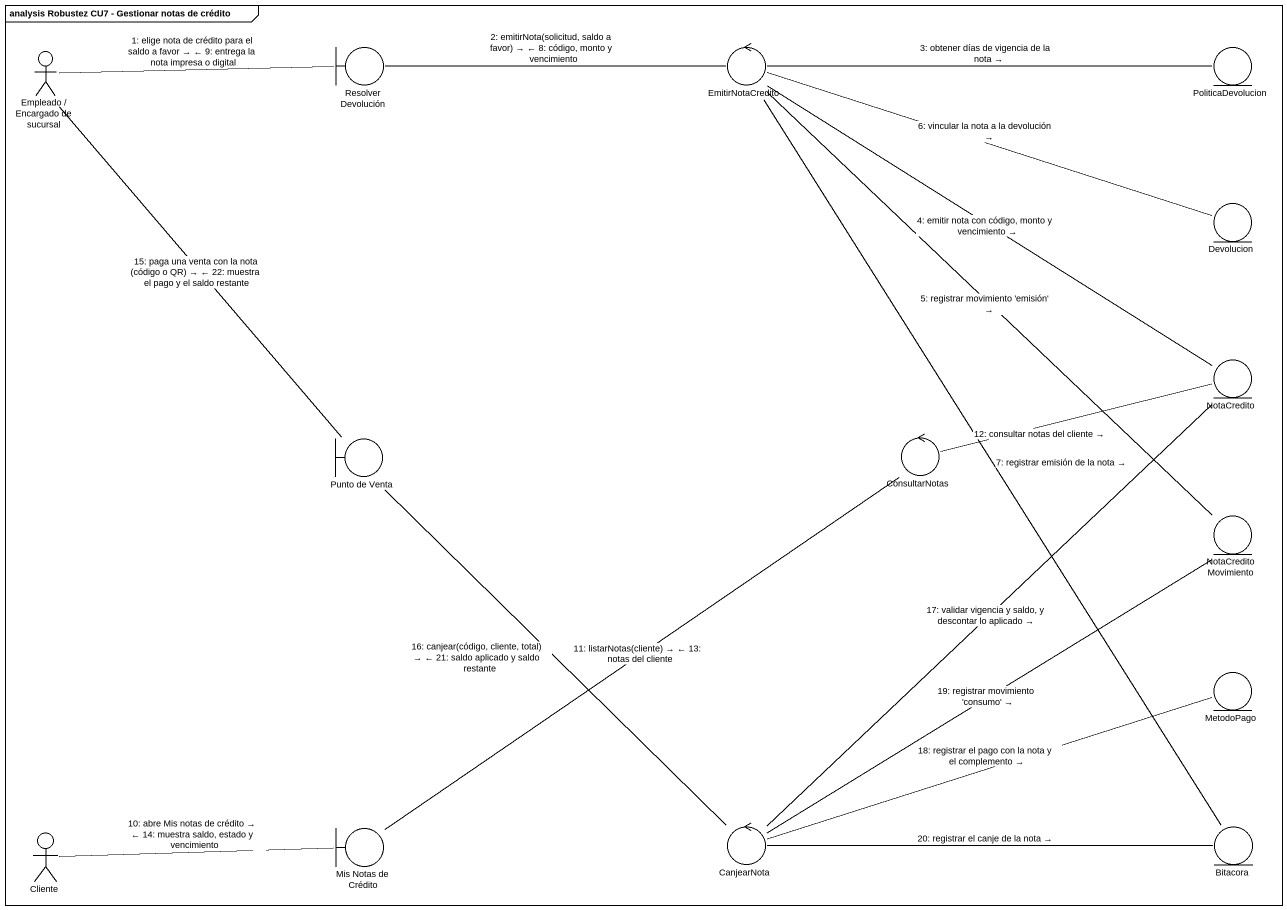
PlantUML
@startuml
mainframe analysis Robustez CU7 - Gestionar notas de crédito
actor "Empleado / Encargado de sucursal" as Empleado_Encargado_de
boundary "Resolver Devolución" as Resolver_Devolución
control EmitirNotaCredito
entity PoliticaDevolucion
entity Devolucion
entity NotaCredito
boundary "Punto de Venta" as Punto_de_Venta
control ConsultarNotas
entity NotaCreditoMovimiento
entity MetodoPago
actor Cliente
boundary "Mis Notas de Crédito" as Mis_Notas_de_Crédito
control CanjearNota
entity Bitacora
Empleado_Encargado_de -right- Resolver_Devolución : 1: elige nota de crédito para el saldo a favor → ← 9: entrega la nota impresa o digital
Empleado_Encargado_de -- Punto_de_Venta : 15: paga una venta con la nota (código o QR) → ← 22: muestra el pago y el saldo restante
Resolver_Devolución -right- EmitirNotaCredito : 2: emitirNota(solicitud, saldo a favor) → ← 8: código, monto y vencimiento
EmitirNotaCredito -right- PoliticaDevolucion : 3: obtener días de vigencia de la nota →
EmitirNotaCredito -right- Devolucion : 6: vincular la nota a la devolución →
EmitirNotaCredito -- NotaCredito : 4: emitir nota con código, monto y vencimiento →
EmitirNotaCredito -- NotaCreditoMovimiento : 5: registrar movimiento 'emisión' →
EmitirNotaCredito -- Bitacora : 7: registrar emisión de la nota →
Punto_de_Venta -- CanjearNota : 16: canjear(código, cliente, total) → ← 21: saldo aplicado y saldo restante
ConsultarNotas -right- NotaCredito : 12: consultar notas del cliente →
Cliente -right- Mis_Notas_de_Crédito : 10: abre Mis notas de crédito → ← 14: muestra saldo, estado y vencimiento
Mis_Notas_de_Crédito -up- ConsultarNotas : 11: listarNotas(cliente) → ← 13: notas del cliente
CanjearNota -up- NotaCredito : 17: validar vigencia y saldo, y descontar lo aplicado →
CanjearNota -up- NotaCreditoMovimiento : 19: registrar movimiento 'consumo' →
CanjearNota -right- MetodoPago : 18: registrar el pago con la nota y el complemento →
CanjearNota -right- Bitacora : 20: registrar el canje de la nota →
@enduml
